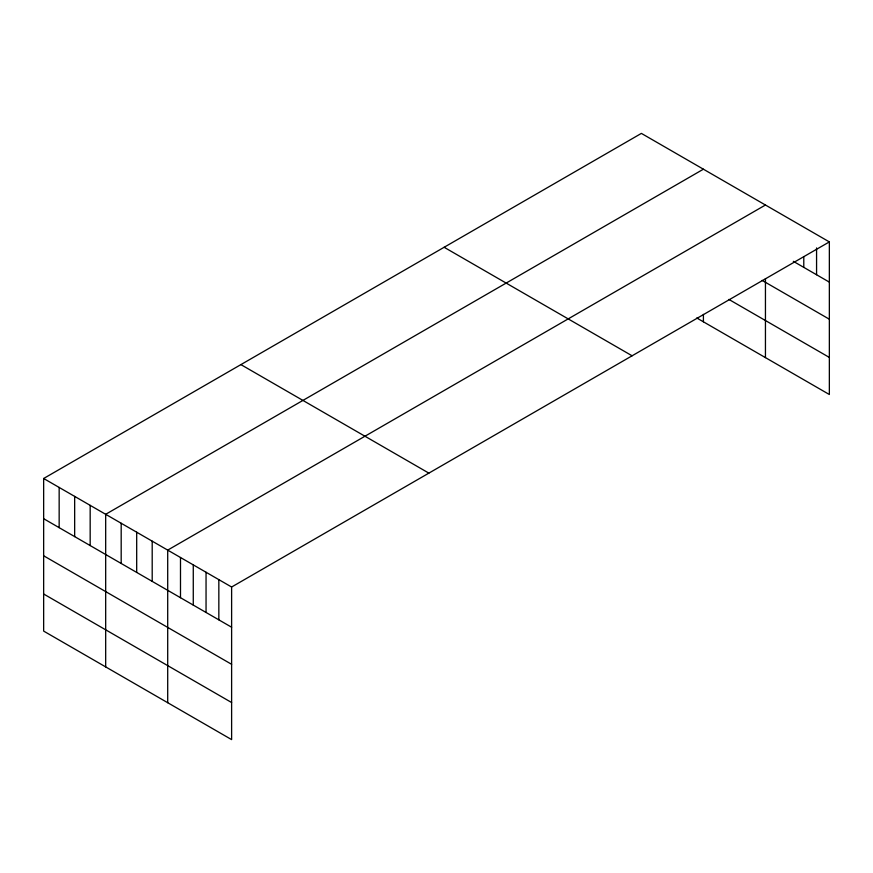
<?xml version="1.0" encoding="UTF-8"?>
<svg xmlns="http://www.w3.org/2000/svg" width="873" height="873" viewBox="0 0 873 873"><rect width="100%" height="100%" fill="white"/><g stroke="black" fill="none" stroke-linecap="round" stroke-linejoin="round"><path stroke-width="1.31" d="M829.35 241.908L231.618 587.016L231.618 739.606L43.65 631.092L43.65 478.491L641.382 133.394L829.35 241.908L829.35 394.509L696.763 317.968M703.409 169.198L105.677 514.306L105.677 666.896M765.446 205.013L167.703 550.11L167.703 702.71M793.328 261.333L829.35 282.132M762.118 280.397L829.35 319.212M728.89 299.428L829.35 357.428M444.128 247.277L632.096 355.791M240.904 364.608L428.872 473.133M43.65 478.491L231.618 587.016M43.65 518.704L231.618 627.229M43.65 555.785L231.618 664.309M43.65 594L231.618 702.525M816.571 247.943L816.571 274.744M803.782 256.64L803.782 267.367M765.446 278.607L765.446 357.614M703.409 314.389L703.409 321.799M218.839 579.628L218.839 619.841M206.05 572.251L206.05 612.464M193.271 564.875L193.271 605.087M180.493 557.498L180.493 597.71M152.197 541.162L152.197 581.374M136.69 532.203L136.69 572.426M121.183 523.254L121.183 563.467M90.17 505.347L90.17 545.56M74.663 496.399L74.663 536.611M59.157 487.44L59.157 527.652"/></g></svg>
